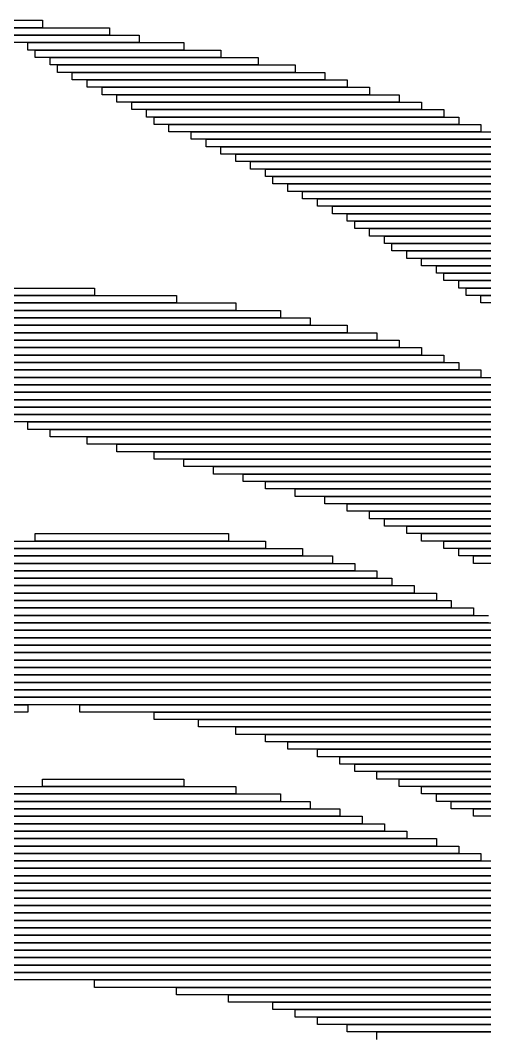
# Model space of a CAD drawing. Extents: x 394 to 649, y 295 to 744.
# Drawn here: x 480 to 542.5, y 587.5 to 724 of the extents above; entities that cross this region are included whole.
import ezdxf

# ---------------------------------------------------------------- set-up
doc = ezdxf.new("R2010")
doc.units = 0

msp = doc.modelspace()

# ---------------------------------------------------------------- linework, layer by layer
for p, q in [((477, 724), (483, 724)), ((483, 724), (483, 723)), ((483, 723), (477, 723)), ((477, 723), (492, 723)), ((492, 723), (492, 722)), ((492, 722), (477, 722)), ((479, 722), (496, 722)), ((496, 721), (479, 721)), ((481, 721), (502, 721)), ((481, 720), (481, 721)), ((496, 722), (496, 721)), ((502, 721), (502, 720)), ((502, 720), (481, 720)), ((482, 720), (507, 720)), ((482, 719), (482, 720)), ((507, 720), (507, 719)), ((507, 719), (482, 719)), ((484, 719), (512, 719)), ((484, 718), (484, 719)), ((512, 718), (484, 718)), ((485, 718), (517, 718)), ((485, 717), (485, 718)), ((512, 719), (512, 718)), ((517, 718), (517, 717)), ((517, 717), (485, 717)), ((487, 717), (521, 717)), ((487, 716), (487, 717)), ((521, 717), (521, 716)), ((521, 716), (487, 716)), ((489, 716), (524, 716)), ((489, 715), (489, 716)), ((524, 716), (524, 715)), ((524, 715), (489, 715)), ((491, 715), (527, 715)), ((491, 714), (491, 715)), ((527, 714), (491, 714)), ((493, 714), (531, 714)), ((493, 713), (493, 714)), ((527, 715), (527, 714)), ((531, 714), (531, 713)), ((531, 713), (493, 713)), ((495, 713), (534, 713)), ((495, 712), (495, 713)), ((534, 713), (534, 712)), ((534, 712), (495, 712)), ((497, 712), (537, 712)), ((497, 711), (497, 712)), ((537, 712), (537, 711)), ((537, 711), (497, 711)), ((498, 711), (539, 711)), ((498, 710), (498, 711)), ((539, 710), (498, 710)), ((500, 710), (542, 710)), ((500, 709), (500, 710)), ((539, 711), (539, 710)), ((542, 710), (542, 709)), ((542, 709), (500, 709)), ((503, 709), (544, 709)), ((503, 708), (503, 709)), ((544, 708), (503, 708)), ((505, 708), (546, 708)), ((505, 707), (505, 708)), ((546, 707), (505, 707)), ((507, 707), (548, 707)), ((507, 706), (507, 707)), ((548, 706), (507, 706)), ((509, 706), (551, 706)), ((509, 705), (509, 706)), ((551, 705), (509, 705)), ((511, 705), (553, 705)), ((511, 704), (511, 705)), ((553, 704), (511, 704)), ((513, 704), (555, 704)), ((513, 703), (513, 704)), ((555, 703), (513, 703)), ((514, 703), (556, 703)), ((514, 702), (514, 703)), ((556, 702), (514, 702)), ((516, 702), (558, 702)), ((516, 701), (516, 702)), ((558, 701), (516, 701)), ((518, 701), (560, 701)), ((518, 700), (518, 701)), ((560, 700), (518, 700)), ((520, 700), (562, 700)), ((520, 699), (520, 700)), ((562, 699), (520, 699)), ((522, 699), (563, 699)), ((522, 698), (522, 699)), ((563, 698), (522, 698)), ((524, 698), (565, 698)), ((524, 697), (524, 698)), ((565, 697), (524, 697)), ((525, 697), (565, 697)), ((525, 696), (525, 697)), ((565, 696), (525, 696)), ((527, 696), (566, 696)), ((527, 695), (527, 696)), ((566, 695), (527, 695)), ((529, 695), (567, 695)), ((529, 694), (529, 695)), ((567, 694), (529, 694)), ((530, 694), (568, 694)), ((530, 693), (530, 694)), ((568, 693), (530, 693)), ((532, 693), (569, 693)), ((532, 692), (532, 693)), ((569, 692), (532, 692)), ((534, 692), (569, 692)), ((534, 691), (534, 692)), ((569, 691), (534, 691)), ((536, 691), (570, 691)), ((536, 690), (536, 691)), ((570, 690), (536, 690)), ((537, 690), (571, 690)), ((537, 689), (537, 690)), ((445, 688), (490, 688)), ((490, 688), (490, 687)), ((571, 689), (537, 689)), ((539, 689), (572, 689)), ((539, 688), (539, 689)), ((572, 688), (539, 688)), ((540, 688), (573, 688)), ((540, 687), (540, 688)), ((490, 687), (445, 687)), ((446, 687), (501, 687)), ((501, 687), (501, 686)), ((573, 687), (540, 687)), ((542, 687), (574, 687)), ((542, 686), (542, 687)), ((501, 686), (446, 686)), ((448, 686), (509, 686)), ((509, 686), (509, 685)), ((574, 686), (542, 686)), ((509, 685), (448, 685)), ((449, 685), (515, 685)), ((515, 684), (449, 684)), ((450, 684), (519, 684)), ((515, 685), (515, 684)), ((519, 684), (519, 683)), ((519, 683), (450, 683)), ((452, 683), (524, 683)), ((524, 683), (524, 682)), ((524, 682), (452, 682)), ((453, 682), (528, 682)), ((528, 682), (528, 681)), ((528, 681), (453, 681)), ((455, 681), (531, 681)), ((531, 680), (455, 680)), ((456, 680), (534, 680)), ((531, 681), (531, 680)), ((534, 680), (534, 679)), ((534, 679), (456, 679)), ((458, 679), (537, 679)), ((537, 679), (537, 678)), ((537, 678), (458, 678)), ((460, 678), (539, 678)), ((539, 678), (539, 677)), ((539, 677), (460, 677)), ((462, 677), (542, 677)), ((542, 676), (462, 676)), ((464, 676), (544, 676)), ((542, 677), (542, 676)), ((544, 675), (464, 675)), ((466, 675), (546, 675)), ((546, 674), (466, 674)), ((469, 674), (548, 674)), ((548, 673), (469, 673)), ((472, 673), (550, 673)), ((550, 672), (472, 672)), ((474, 672), (552, 672)), ((552, 671), (474, 671)), ((477, 671), (554, 671)), ((554, 670), (477, 670)), ((481, 670), (556, 670)), ((481, 669), (481, 670)), ((556, 669), (481, 669)), ((484, 669), (557, 669)), ((484, 668), (484, 669)), ((557, 668), (484, 668)), ((489, 668), (559, 668)), ((489, 667), (489, 668)), ((559, 667), (489, 667)), ((493, 667), (560, 667)), ((493, 666), (493, 667)), ((560, 666), (493, 666)), ((498, 666), (562, 666)), ((498, 665), (498, 666)), ((562, 665), (498, 665)), ((502, 665), (564, 665)), ((502, 664), (502, 665)), ((564, 664), (502, 664)), ((506, 664), (565, 664)), ((506, 663), (506, 664)), ((565, 663), (506, 663)), ((510, 663), (567, 663)), ((510, 662), (510, 663)), ((567, 662), (510, 662)), ((513, 662), (569, 662)), ((513, 661), (513, 662)), ((569, 661), (513, 661)), ((517, 661), (570, 661)), ((517, 660), (517, 661)), ((570, 660), (517, 660)), ((521, 660), (572, 660)), ((521, 659), (521, 660)), ((572, 659), (521, 659)), ((524, 659), (574, 659)), ((524, 658), (524, 659)), ((574, 658), (524, 658)), ((527, 658), (576, 658)), ((527, 657), (527, 658)), ((576, 657), (527, 657)), ((529, 657), (578, 657)), ((529, 656), (529, 657)), ((578, 656), (529, 656)), ((532, 656), (579, 656)), ((532, 655), (532, 656)), ((477, 654), (513, 654)), ((482, 655), (508, 655)), ((482, 654), (482, 655)), ((508, 654), (482, 654)), ((508, 655), (508, 654)), ((513, 654), (513, 653)), ((579, 655), (532, 655)), ((534, 655), (581, 655)), ((534, 654), (534, 655)), ((581, 654), (534, 654)), ((537, 654), (583, 654)), ((537, 653), (537, 654)), ((472, 653), (518, 653)), ((513, 653), (477, 653)), ((518, 653), (518, 652)), ((583, 653), (537, 653)), ((539, 653), (585, 653)), ((539, 652), (539, 653)), ((468, 652), (522, 652)), ((518, 652), (472, 652)), ((522, 652), (522, 651)), ((585, 652), (539, 652)), ((541, 652), (587, 652)), ((541, 651), (541, 652)), ((461, 650), (528, 650)), ((465, 651), (525, 651)), ((525, 650), (465, 650)), ((522, 651), (468, 651)), ((525, 651), (525, 650)), ((528, 650), (528, 649)), ((587, 651), (541, 651)), ((459, 649), (530, 649)), ((528, 649), (461, 649)), ((530, 649), (530, 648)), ((455, 648), (533, 648)), ((530, 648), (459, 648)), ((533, 648), (533, 647)), ((446, 646), (538, 646)), ((452, 647), (536, 647)), ((536, 646), (452, 646)), ((533, 647), (455, 647)), ((536, 647), (536, 646)), ((538, 646), (538, 645)), ((415, 645), (541, 645)), ((538, 645), (446, 645)), ((541, 645), (541, 644)), ((541, 644), (415, 644)), ((416, 644), (543, 644)), ((543, 643), (416, 643)), ((418, 643), (545, 643)), ((545, 642), (418, 642)), ((419, 642), (548, 642)), ((548, 641), (419, 641)), ((420, 641), (550, 641)), ((550, 640), (420, 640)), ((422, 640), (552, 640)), ((552, 639), (422, 639)), ((423, 639), (554, 639)), ((554, 638), (423, 638)), ((425, 638), (556, 638)), ((556, 637), (425, 637)), ((427, 637), (558, 637)), ((558, 636), (427, 636)), ((429, 636), (561, 636)), ((561, 635), (429, 635)), ((431, 635), (563, 635)), ((563, 634), (431, 634)), ((434, 634), (566, 634)), ((566, 633), (434, 633)), ((437, 633), (569, 633)), ((569, 632), (437, 632)), ((441, 632), (481, 632)), ((481, 632), (481, 631)), ((488, 632), (572, 632)), ((488, 631), (488, 632)), ((481, 631), (441, 631)), ((572, 631), (488, 631)), ((498, 631), (575, 631)), ((498, 630), (498, 631)), ((575, 630), (498, 630)), ((504, 630), (578, 630)), ((504, 629), (504, 630)), ((578, 629), (504, 629)), ((509, 629), (582, 629)), ((509, 628), (509, 629)), ((582, 628), (509, 628)), ((513, 628), (586, 628)), ((513, 627), (513, 628)), ((586, 627), (513, 627)), ((516, 627), (592, 627)), ((516, 626), (516, 627)), ((592, 626), (516, 626)), ((520, 626), (615, 626)), ((520, 625), (520, 626)), ((615, 625), (520, 625)), ((523, 625), (615, 625)), ((523, 624), (523, 625)), ((615, 624), (523, 624)), ((525, 624), (615, 624)), ((525, 623), (525, 624)), ((615, 623), (525, 623)), ((528, 623), (615, 623)), ((528, 622), (528, 623)), ((483, 622), (502, 622)), ((483, 621), (483, 622)), ((502, 622), (502, 621)), ((615, 622), (528, 622)), ((531, 622), (615, 622)), ((531, 621), (531, 622)), ((471, 620), (515, 620)), ((477, 621), (509, 621)), ((509, 620), (477, 620)), ((502, 621), (483, 621)), ((509, 621), (509, 620)), ((515, 620), (515, 619)), ((615, 621), (531, 621)), ((534, 621), (615, 621)), ((534, 620), (534, 621)), ((615, 620), (534, 620)), ((536, 620), (615, 620)), ((536, 619), (536, 620)), ((467, 619), (519, 619)), ((515, 619), (471, 619)), ((519, 619), (519, 618)), ((615, 619), (536, 619)), ((538, 619), (615, 619)), ((538, 618), (538, 619)), ((461, 617), (526, 617)), ((463, 618), (523, 618)), ((523, 617), (463, 617)), ((519, 618), (467, 618)), ((523, 618), (523, 617)), ((526, 617), (526, 616)), ((615, 618), (538, 618)), ((541, 618), (615, 618)), ((541, 617), (541, 618)), ((615, 617), (541, 617)), ((458, 616), (529, 616)), ((526, 616), (461, 616)), ((529, 616), (529, 615)), ((455, 615), (532, 615)), ((529, 615), (458, 615)), ((532, 615), (532, 614)), ((451, 613), (539, 613)), ((453, 614), (536, 614)), ((536, 613), (453, 613)), ((532, 614), (455, 614)), ((536, 614), (536, 613)), ((539, 613), (539, 612)), ((449, 612), (542, 612)), ((539, 612), (451, 612)), ((542, 612), (542, 611)), ((447, 611), (545, 611)), ((542, 611), (449, 611)), ((443, 609), (556, 609)), ((445, 610), (549, 610)), ((549, 609), (445, 609)), ((545, 610), (447, 610)), ((441, 608), (564, 608)), ((556, 608), (443, 608)), ((439, 607), (595, 607)), ((564, 607), (441, 607)), ((434, 605), (596, 605)), ((437, 606), (596, 606)), ((596, 605), (437, 605)), ((595, 606), (439, 606)), ((430, 604), (596, 604)), ((596, 604), (434, 604)), ((420, 602), (596, 602)), ((426, 603), (596, 603)), ((596, 602), (426, 602)), ((596, 603), (430, 603)), ((397, 601), (597, 601)), ((596, 601), (420, 601)), ((597, 600), (397, 600)), ((398, 600), (597, 600)), ((597, 599), (398, 599)), ((399, 599), (597, 599)), ((597, 598), (399, 598)), ((401, 598), (597, 598)), ((597, 597), (401, 597)), ((402, 597), (598, 597)), ((598, 596), (402, 596)), ((404, 596), (598, 596)), ((598, 595), (404, 595)), ((490, 595), (598, 595)), ((490, 594), (490, 595)), ((598, 594), (490, 594)), ((501, 594), (598, 594)), ((501, 593), (501, 594)), ((598, 593), (501, 593)), ((508, 593), (598, 593)), ((508, 592), (508, 593)), ((598, 592), (508, 592)), ((514, 592), (599, 592)), ((514, 591), (514, 592)), ((599, 591), (514, 591)), ((517, 591), (599, 591)), ((517, 590), (517, 591)), ((599, 590), (517, 590)), ((520, 590), (600, 590)), ((520, 589), (520, 590)), ((600, 589), (520, 589)), ((524, 589), (600, 589)), ((524, 588), (524, 589)), ((600, 588), (524, 588)), ((528, 588), (601, 588)), ((528, 587), (528, 588))]:
    msp.add_line(p, q)

doc.saveas('drawing.dxf')
